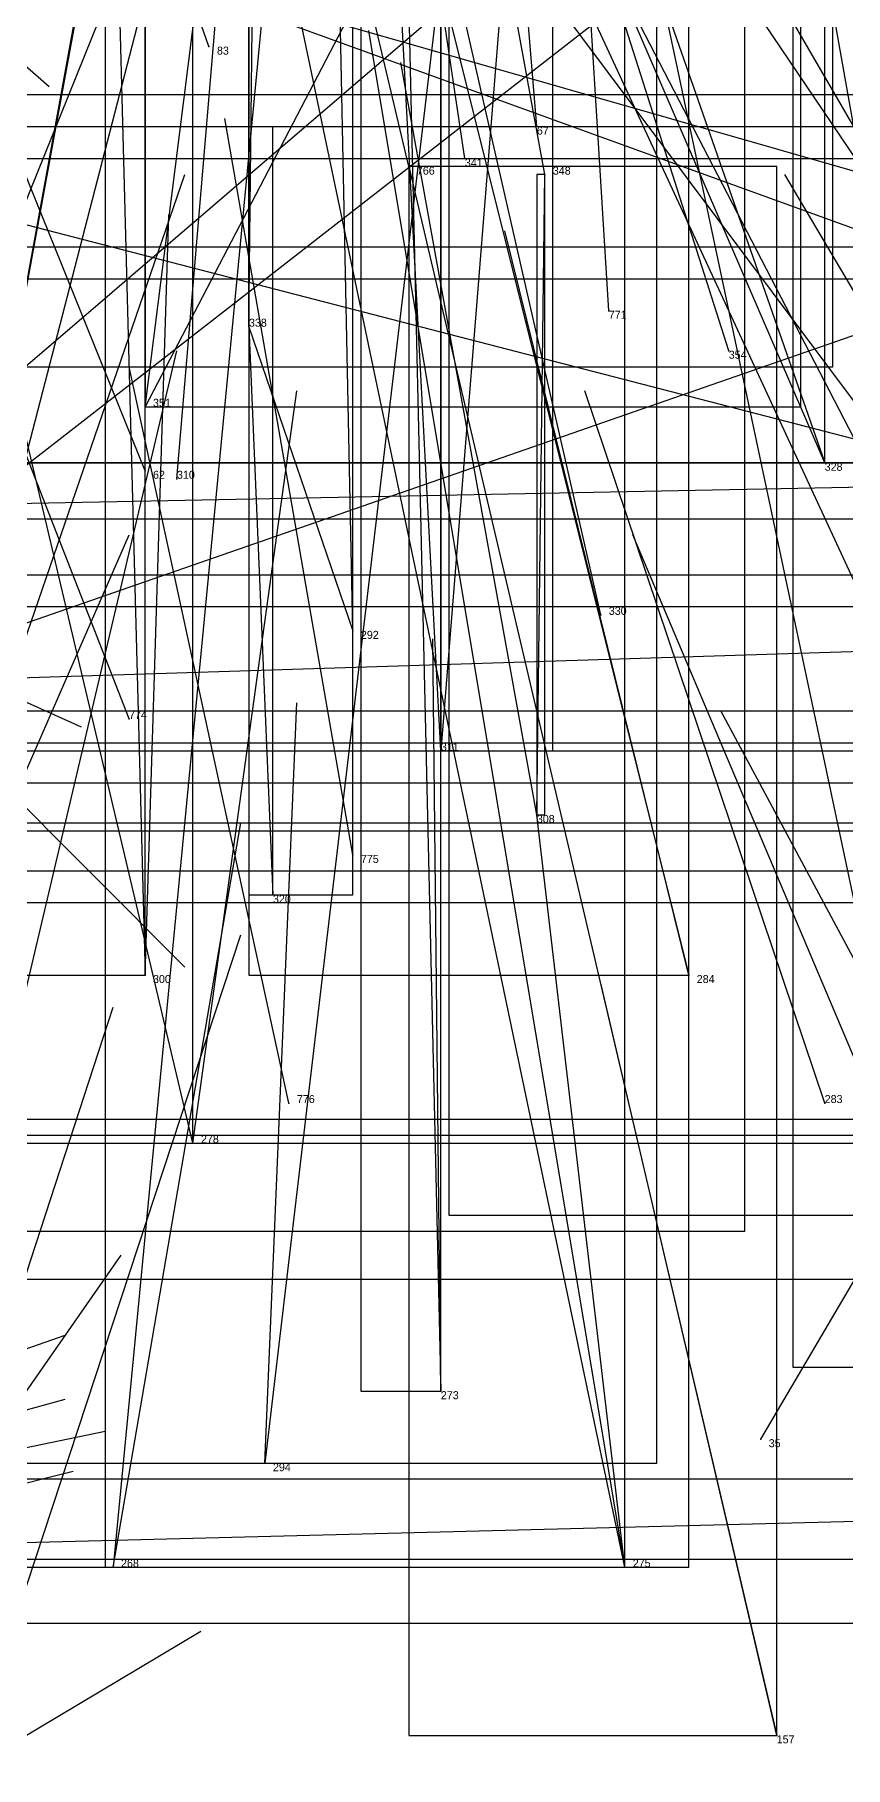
# Model space of a CAD drawing. Extents: x 59.1 to 70.8, y 600.3 to 605.1.
# Drawn here: x 68.3082 to 68.4096, y 600.748 to 600.9645 of the extents above; entities that cross this region are included whole.
import ezdxf

# ---------------------------------------------------------------- set-up
doc = ezdxf.new("R2010")
doc.units = 0
for name, color, linetype in [('Clients', 3, 'CONTINUOUS'), ('Facilities', 3, 'CONTINUOUS'), ('Facilities_lines', 3, 'CONTINUOUS'), ('Min_max_boxes', 1, 'CONTINUOUS'), ('Normals', 1, 'CONTINUOUS'), ('Source_points', 5, 'CONTINUOUS'), ('Text', 3, 'CONTINUOUS')]:
    doc.layers.add(name, color=color, linetype=linetype)

msp = doc.modelspace()

# ---------------------------------------------------------------- linework, layer by layer
at = {"layer": 'Clients', "color": 5}
for p in [(68.372, 600.947, 444.508), (68.322, 600.918, 444.507), (68.407, 600.911, 444.397), (68.348, 600.89, 444.341), (68.359, 600.875, 444.394), (68.338, 600.857, 444.337), (68.322, 600.847, 444.279), (68.39, 600.847, 444.233), (68.359, 600.795, 444.087), (68.337, 600.786, 444.14), (68.318, 600.773, 444.081), (68.401, 600.752, 443.976)]:
    msp.add_point(p, dxfattribs=at)
at = {"layer": 'Facilities', "color": 3}
for p in [(68.33, 600.963, 443.404), (68.371, 600.953, 443.4), (68.362, 600.949, 444.617), (68.355, 600.948, 443.325), (68.38, 600.93, 443.249), (68.335, 600.928, 444.564), (68.395, 600.925, 444.453), (68.322, 600.91, 443.338), (68.326, 600.909, 444.399), (68.379, 600.892, 444.452), (68.32, 600.879, 443.221), (68.371, 600.867, 444.286), (68.348, 600.862, 443.142), (68.34, 600.831, 443.117), (68.407, 600.831, 444.175), (68.328, 600.826, 444.141), (68.399, 600.789, 442.758), (68.382, 600.773, 444.031)]:
    msp.add_point(p, dxfattribs=at)
at = {"layer": 'Facilities_lines', "color": 3}
for p, q in [((68.282, 601.269, 444.343), (68.407, 600.911, 444.397)), ((68.397, 601.259, 444.37), (68.282, 600.815, 444.168)), ((68.362, 601.231, 444.228), (68.302, 600.905, 444.449)), ((68.362, 601.231, 444.228), (68.318, 600.773, 444.081)), ((68.349, 601.226, 444.188), (68.359, 600.795, 444.087)), ((68.235, 601.209, 444.255), (68.492, 600.829, 444.061)), ((68.386, 601.201, 444.11), (68.337, 600.786, 444.14)), ((68.28, 601.178, 444.102), (68.471, 600.766, 443.954)), ((68.28, 601.178, 444.102), (68.475, 600.842, 444.117)), ((68.53, 601.114, 444.232), (68.195, 600.827, 443.902)), ((68.328, 600.826, 444.141), (68.264, 601.096, 445.003)), ((68.419, 600.817, 444.119), (68.36, 601.095, 445.003)), ((68.287, 601.084, 443.823), (68.45, 600.866, 444.23)), ((68.382, 600.773, 444.031), (68.317, 601.083, 444.909)), ((68.404, 601.075, 443.78), (68.322, 600.918, 444.507)), ((68.335, 601.067, 444.851), (68.39, 600.847, 444.233)), ((68.373, 601.05, 443.716), (68.359, 600.875, 444.394)), ((68.476, 601.042, 443.744), (68.242, 600.86, 444.21)), ((68.602, 600.871, 443.784), (68.171, 601.027, 444.193)), ((68.587, 600.897, 443.718), (68.164, 601.018, 444.328)), ((68.318, 600.999, 444.677), (68.322, 600.847, 444.279)), ((68.403, 600.996, 444.625), (68.438, 600.798, 444.063)), ((68.335, 600.928, 444.564), (68.335, 600.981, 444.622)), ((68.6, 600.865, 443.711), (68.163, 600.978, 444.154)), ((68.382, 600.773, 444.031), (68.35, 600.965, 444.566)), ((68.264, 600.876, 444.332), (68.477, 600.95, 443.454)), ((68.355, 600.948, 443.325), (68.401, 600.752, 443.976)), ((68.371, 600.867, 444.286), (68.372, 600.947, 444.508)), ((68.335, 600.928, 444.564), (68.338, 600.857, 444.337)), ((68.335, 600.928, 444.564), (68.348, 600.89, 444.341)), ((68.206, 600.904, 444.206), (68.569, 600.911, 443.601)), ((68.174, 600.88, 443.891), (68.589, 600.893, 443.777)), ((68.224, 600.774, 443.928), (68.616, 600.784, 443.152))]:
    msp.add_line(p, q, dxfattribs=at)
at = {"layer": 'Min_max_boxes', "color": 1}
for p, q in [((68.407, 600.911, 444.343), (68.407, 601.269, 444.343)), ((68.407, 600.911, 444.684), (68.407, 601.269, 444.684)), ((68.408, 600.923, 444.393), (68.408, 601.268, 444.393)), ((68.408, 600.923, 444.829), (68.408, 601.268, 444.829)), ((68.397, 600.815, 444.168), (68.397, 601.259, 444.168)), ((68.397, 600.815, 445.236), (68.397, 601.259, 445.236)), ((68.322, 600.847, 444.279), (68.322, 601.243, 444.279)), ((68.322, 600.847, 445.407), (68.322, 601.243, 445.407)), ((68.39, 600.773, 444.01), (68.39, 601.231, 444.01)), ((68.39, 600.773, 444.842), (68.39, 601.231, 444.842)), ((68.349, 601.226, 444.087), (68.349, 600.795, 444.087)), ((68.349, 601.226, 444.188), (68.349, 600.795, 444.188)), ((68.359, 600.795, 444.087), (68.359, 601.226, 444.087)), ((68.359, 600.795, 444.188), (68.359, 601.226, 444.188)), ((68.386, 600.786, 444.11), (68.386, 601.201, 444.11)), ((68.386, 600.786, 444.691), (68.386, 601.201, 444.691)), ((68.328, 600.826, 444.141), (68.328, 601.096, 444.141)), ((68.328, 600.826, 445.003), (68.328, 601.096, 445.003)), ((68.36, 601.095, 444.119), (68.36, 600.817, 444.119)), ((68.36, 601.095, 445.003), (68.36, 600.817, 445.003)), ((68.317, 601.083, 444.031), (68.317, 600.773, 444.031)), ((68.317, 601.083, 444.909), (68.317, 600.773, 444.909)), ((68.382, 600.773, 444.031), (68.382, 601.083, 444.031)), ((68.382, 600.773, 444.909), (68.382, 601.083, 444.909)), ((68.322, 601.075, 443.78), (68.322, 600.918, 443.78)), ((68.322, 601.075, 444.507), (68.322, 600.918, 444.507)), ((68.404, 600.918, 443.78), (68.404, 601.075, 443.78)), ((68.404, 600.918, 444.507), (68.404, 601.075, 444.507)), ((68.335, 601.067, 444.233), (68.335, 600.847, 444.233)), ((68.335, 601.067, 444.851), (68.335, 600.847, 444.851)), ((68.39, 600.847, 444.233), (68.39, 601.067, 444.233)), ((68.39, 600.847, 444.851), (68.39, 601.067, 444.851)), ((68.359, 601.05, 443.716), (68.359, 600.875, 443.716)), ((68.359, 601.05, 444.394), (68.359, 600.875, 444.394)), ((68.373, 600.875, 443.716), (68.373, 601.05, 443.716)), ((68.373, 600.875, 444.394), (68.373, 601.05, 444.394)), ((68.403, 600.996, 444.063), (68.403, 600.798, 444.063)), ((68.403, 600.996, 444.625), (68.403, 600.798, 444.625)), ((68.335, 600.981, 444.337), (68.335, 600.857, 444.337)), ((68.335, 600.981, 444.622), (68.335, 600.857, 444.622)), ((68.348, 600.857, 444.337), (68.348, 600.981, 444.337)), ((68.348, 600.857, 444.622), (68.348, 600.981, 444.622)), ((68.14, 600.957, 444.234), (68.527, 600.957, 444.234)), ((68.14, 600.957, 445.81), (68.527, 600.957, 445.81)), ((68.227, 600.957, 444.458), (68.444, 600.957, 444.458)), ((68.227, 600.957, 445.066), (68.444, 600.957, 445.066)), ((68.173, 600.953, 444.17), (68.538, 600.953, 444.17)), ((68.173, 600.953, 444.905), (68.538, 600.953, 444.905)), ((68.187, 600.949, 444.107), (68.53, 600.949, 444.107)), ((68.187, 600.949, 444.395), (68.53, 600.949, 444.395)), ((68.401, 600.948, 443.325), (68.355, 600.948, 443.325)), ((68.355, 600.948, 443.325), (68.355, 600.752, 443.325)), ((68.401, 600.948, 443.976), (68.355, 600.948, 443.976)), ((68.355, 600.948, 443.976), (68.355, 600.752, 443.976)), ((68.355, 600.948, 443.325), (68.355, 600.948, 443.976)), ((68.372, 600.947, 444.286), (68.371, 600.947, 444.286)), ((68.371, 600.947, 444.286), (68.371, 600.867, 444.286)), ((68.372, 600.947, 444.508), (68.371, 600.947, 444.508)), ((68.371, 600.947, 444.508), (68.371, 600.867, 444.508)), ((68.371, 600.947, 444.286), (68.371, 600.947, 444.508)), ((68.372, 600.867, 444.286), (68.372, 600.947, 444.286)), ((68.372, 600.867, 444.508), (68.372, 600.947, 444.508)), ((68.372, 600.947, 444.286), (68.372, 600.947, 444.508)), ((68.401, 600.752, 443.325), (68.401, 600.948, 443.325)), ((68.401, 600.752, 443.976), (68.401, 600.948, 443.976)), ((68.401, 600.948, 443.325), (68.401, 600.948, 443.976)), ((68.141, 600.938, 443.845), (68.571, 600.938, 443.845)), ((68.141, 600.938, 444.678), (68.571, 600.938, 444.678)), ((68.146, 600.934, 444.122), (68.548, 600.934, 444.122)), ((68.146, 600.934, 445.029), (68.548, 600.934, 445.029)), ((68.166, 600.934, 443.693), (68.568, 600.934, 443.693)), ((68.166, 600.934, 444.525), (68.568, 600.934, 444.525)), ((68.22, 600.923, 444.393), (68.408, 600.923, 444.393)), ((68.22, 600.923, 444.829), (68.408, 600.923, 444.829)), ((68.408, 600.923, 444.393), (68.408, 600.923, 444.829)), ((68.322, 600.918, 443.78), (68.404, 600.918, 443.78)), ((68.322, 600.918, 444.507), (68.404, 600.918, 444.507)), ((68.322, 600.918, 443.78), (68.322, 600.918, 444.507)), ((68.404, 600.918, 443.78), (68.404, 600.918, 444.507)), ((68.2, 600.911, 443.471), (68.557, 600.911, 443.471)), ((68.2, 600.911, 444.486), (68.557, 600.911, 444.486)), ((68.569, 600.911, 443.601), (68.206, 600.911, 443.601)), ((68.569, 600.911, 444.206), (68.206, 600.911, 444.206)), ((68.282, 600.911, 444.343), (68.407, 600.911, 444.343)), ((68.282, 600.911, 444.684), (68.407, 600.911, 444.684)), ((68.407, 600.911, 444.343), (68.407, 600.911, 444.684)), ((68.206, 600.904, 443.601), (68.569, 600.904, 443.601)), ((68.206, 600.904, 444.206), (68.569, 600.904, 444.206)), ((68.164, 600.897, 443.718), (68.587, 600.897, 443.718)), ((68.164, 600.897, 444.328), (68.587, 600.897, 444.328)), ((68.589, 600.893, 443.777), (68.174, 600.893, 443.777)), ((68.589, 600.893, 443.891), (68.174, 600.893, 443.891)), ((68.174, 600.88, 443.777), (68.589, 600.88, 443.777)), ((68.174, 600.88, 443.891), (68.589, 600.88, 443.891)), ((68.24, 600.876, 443.454), (68.477, 600.876, 443.454)), ((68.24, 600.876, 444.512), (68.477, 600.876, 444.512)), ((68.225, 600.875, 444.057), (68.525, 600.875, 444.057)), ((68.225, 600.875, 444.118), (68.525, 600.875, 444.118)), ((68.359, 600.875, 443.716), (68.373, 600.875, 443.716)), ((68.359, 600.875, 444.394), (68.373, 600.875, 444.394)), ((68.359, 600.875, 443.716), (68.359, 600.875, 444.394)), ((68.373, 600.875, 443.716), (68.373, 600.875, 444.394)), ((68.171, 600.871, 443.784), (68.602, 600.871, 443.784)), ((68.171, 600.871, 444.193), (68.602, 600.871, 444.193)), ((68.371, 600.867, 444.286), (68.372, 600.867, 444.286)), ((68.371, 600.867, 444.508), (68.372, 600.867, 444.508)), ((68.371, 600.867, 444.286), (68.371, 600.867, 444.508)), ((68.372, 600.867, 444.286), (68.372, 600.867, 444.508)), ((68.163, 600.865, 443.711), (68.6, 600.865, 443.711)), ((68.163, 600.865, 444.154), (68.6, 600.865, 444.154)), ((68.287, 600.866, 443.823), (68.45, 600.866, 443.823)), ((68.287, 600.866, 444.23), (68.45, 600.866, 444.23)), ((68.221, 600.86, 443.401), (68.521, 600.86, 443.401)), ((68.221, 600.86, 444.608), (68.521, 600.86, 444.608)), ((68.586, 600.856, 443.252), (68.176, 600.856, 443.252)), ((68.586, 600.856, 443.56), (68.176, 600.856, 443.56)), ((68.335, 600.857, 444.337), (68.348, 600.857, 444.337)), ((68.335, 600.857, 444.622), (68.348, 600.857, 444.622)), ((68.335, 600.857, 444.337), (68.335, 600.857, 444.622)), ((68.348, 600.857, 444.337), (68.348, 600.857, 444.622)), ((68.262, 600.847, 444.279), (68.322, 600.847, 444.279)), ((68.262, 600.847, 445.407), (68.322, 600.847, 445.407)), ((68.322, 600.847, 444.279), (68.322, 600.847, 445.407)), ((68.335, 600.847, 444.233), (68.39, 600.847, 444.233)), ((68.335, 600.847, 444.851), (68.39, 600.847, 444.851)), ((68.335, 600.847, 444.233), (68.335, 600.847, 444.851)), ((68.39, 600.847, 444.233), (68.39, 600.847, 444.851)), ((68.235, 600.829, 444.061), (68.492, 600.829, 444.061)), ((68.235, 600.829, 444.255), (68.492, 600.829, 444.255)), ((68.195, 600.827, 443.902), (68.53, 600.827, 443.902)), ((68.195, 600.827, 444.232), (68.53, 600.827, 444.232)), ((68.209, 600.826, 443.19), (68.554, 600.826, 443.19)), ((68.209, 600.826, 444.546), (68.554, 600.826, 444.546)), ((68.264, 600.826, 444.141), (68.328, 600.826, 444.141)), ((68.264, 600.826, 445.003), (68.328, 600.826, 445.003)), ((68.328, 600.826, 444.141), (68.328, 600.826, 445.003)), ((68.36, 600.817, 444.119), (68.419, 600.817, 444.119)), ((68.36, 600.817, 445.003), (68.419, 600.817, 445.003)), ((68.36, 600.817, 444.119), (68.36, 600.817, 445.003)), ((68.205, 600.815, 444.168), (68.397, 600.815, 444.168)), ((68.205, 600.815, 445.236), (68.397, 600.815, 445.236)), ((68.397, 600.815, 444.168), (68.397, 600.815, 445.236)), ((68.19, 600.809, 444.006), (68.508, 600.809, 444.006)), ((68.19, 600.809, 444.897), (68.508, 600.809, 444.897)), ((68.403, 600.798, 444.063), (68.438, 600.798, 444.063)), ((68.403, 600.798, 444.625), (68.438, 600.798, 444.625)), ((68.403, 600.798, 444.063), (68.403, 600.798, 444.625)), ((68.349, 600.795, 444.087), (68.359, 600.795, 444.087)), ((68.349, 600.795, 444.188), (68.359, 600.795, 444.188)), ((68.349, 600.795, 444.087), (68.349, 600.795, 444.188)), ((68.359, 600.795, 444.087), (68.359, 600.795, 444.188)), ((68.299, 600.786, 444.11), (68.386, 600.786, 444.11)), ((68.299, 600.786, 444.691), (68.386, 600.786, 444.691)), ((68.386, 600.786, 444.11), (68.386, 600.786, 444.691)), ((68.616, 600.784, 443.152), (68.224, 600.784, 443.152)), ((68.616, 600.784, 443.928), (68.224, 600.784, 443.928)), ((68.224, 600.774, 443.152), (68.616, 600.774, 443.152)), ((68.224, 600.774, 443.928), (68.616, 600.774, 443.928)), ((68.283, 600.773, 444.01), (68.39, 600.773, 444.01)), ((68.283, 600.773, 444.842), (68.39, 600.773, 444.842)), ((68.317, 600.773, 444.031), (68.382, 600.773, 444.031)), ((68.317, 600.773, 444.909), (68.382, 600.773, 444.909)), ((68.317, 600.773, 444.031), (68.317, 600.773, 444.909)), ((68.382, 600.773, 444.031), (68.382, 600.773, 444.909)), ((68.39, 600.773, 444.01), (68.39, 600.773, 444.842)), ((68.28, 600.766, 443.954), (68.475, 600.766, 443.954)), ((68.28, 600.766, 444.117), (68.475, 600.766, 444.117)), ((68.355, 600.752, 443.325), (68.401, 600.752, 443.325)), ((68.355, 600.752, 443.976), (68.401, 600.752, 443.976)), ((68.355, 600.752, 443.325), (68.355, 600.752, 443.976)), ((68.401, 600.752, 443.325), (68.401, 600.752, 443.976))]:
    msp.add_line(p, q, dxfattribs=at)
at = {"layer": 'Normals', "color": 1}
for p, q in [((68.33, 600.963, 443.404), (68.298, 601.055, 443.382)), ((68.371, 600.953, 443.4), (68.363, 601.049, 443.375)), ((68.362, 600.949, 444.617), (68.348, 601.043, 444.586)), ((68.355, 600.948, 443.325), (68.333, 601.041, 443.297)), ((68.372, 600.947, 444.508), (68.355, 601.04, 444.476)), ((68.38, 600.93, 443.249), (68.374, 601.027, 443.227)), ((68.236, 601.023, 443.794), (68.31, 600.958, 443.811)), ((68.335, 600.928, 444.564), (68.336, 601.024, 444.535)), ((68.395, 600.925, 444.453), (68.366, 601.016, 444.423)), ((68.322, 600.918, 444.507), (68.334, 601.013, 444.479)), ((68.326, 600.909, 444.399), (68.334, 601.004, 444.369)), ((68.322, 600.91, 443.338), (68.286, 600.999, 443.311)), ((68.407, 600.911, 444.397), (68.369, 600.999, 444.367)), ((68.302, 600.905, 444.449), (68.319, 600.998, 444.416)), ((68.348, 600.89, 444.341), (68.346, 600.986, 444.312)), ((68.379, 600.892, 444.452), (68.358, 600.984, 444.418)), ((68.287, 600.894, 444.387), (68.323, 600.983, 444.359)), ((68.42, 600.896, 444.34), (68.376, 600.981, 444.311)), ((68.359, 600.875, 444.394), (68.354, 600.969, 444.361)), ((68.32, 600.879, 443.221), (68.286, 600.966, 443.187)), ((68.371, 600.867, 444.286), (68.354, 600.961, 444.255)), ((68.348, 600.862, 443.142), (68.332, 600.954, 443.107)), ((68.338, 600.857, 444.337), (68.338, 600.953, 444.308)), ((68.296, 600.857, 444.193), (68.327, 600.947, 444.162)), ((68.45, 600.866, 444.23), (68.402, 600.947, 444.198)), ((68.322, 600.847, 444.279), (68.325, 600.942, 444.247)), ((68.39, 600.847, 444.233), (68.367, 600.94, 444.204)), ((68.304, 600.832, 444.222), (68.326, 600.925, 444.191)), ((68.34, 600.831, 443.117), (68.32, 600.923, 443.083)), ((68.223, 600.919, 443.665), (68.314, 600.878, 443.677)), ((68.328, 600.826, 444.141), (68.341, 600.92, 444.109)), ((68.407, 600.831, 444.175), (68.377, 600.92, 444.142)), ((68.257, 600.918, 443.459), (68.327, 600.848, 443.474)), ((68.282, 600.815, 444.168), (68.32, 600.902, 444.138)), ((68.419, 600.817, 444.119), (68.383, 600.902, 444.079)), ((68.359, 600.795, 444.087), (68.358, 600.889, 444.053)), ((68.337, 600.786, 444.14), (68.341, 600.881, 444.11)), ((68.438, 600.798, 444.063), (68.394, 600.88, 444.027)), ((68.399, 600.789, 442.758), (68.449, 600.874, 442.743)), ((68.382, 600.773, 444.031), (68.371, 600.867, 443.998)), ((68.318, 600.773, 444.081), (68.334, 600.866, 444.049)), ((68.304, 600.761, 444.023), (68.334, 600.852, 443.993)), ((68.401, 600.752, 443.976), (68.379, 600.846, 443.95)), ((68.288, 600.751, 443.963), (68.318, 600.843, 443.937)), ((68.264, 600.733, 443.909), (68.319, 600.812, 443.88)), ((68.218, 600.769, 443.865), (68.312, 600.802, 443.852)), ((68.217, 600.768, 443.798), (68.312, 600.794, 443.784)), ((68.22, 600.77, 443.732), (68.317, 600.79, 443.723)), ((68.217, 600.761, 443.734), (68.313, 600.785, 443.724)), ((68.245, 600.715, 443.854), (68.329, 600.765, 443.832))]:
    msp.add_line(p, q, dxfattribs=at)
at = {"layer": 'Source_points', "color": 5}
for p in [(68.33, 600.963, 443.404), (68.371, 600.953, 443.4), (68.362, 600.949, 444.617), (68.355, 600.948, 443.325), (68.372, 600.947, 444.508), (68.38, 600.93, 443.249), (68.335, 600.928, 444.564), (68.395, 600.925, 444.453), (68.322, 600.918, 444.507), (68.322, 600.91, 443.338), (68.407, 600.911, 444.397), (68.326, 600.909, 444.399), (68.379, 600.892, 444.452), (68.348, 600.89, 444.341), (68.32, 600.879, 443.221), (68.359, 600.875, 444.394), (68.371, 600.867, 444.286), (68.348, 600.862, 443.142), (68.338, 600.857, 444.337), (68.322, 600.847, 444.279), (68.39, 600.847, 444.233), (68.34, 600.831, 443.117), (68.407, 600.831, 444.175), (68.328, 600.826, 444.141), (68.359, 600.795, 444.087), (68.399, 600.789, 442.758), (68.337, 600.786, 444.14), (68.318, 600.773, 444.081), (68.382, 600.773, 444.031), (68.401, 600.752, 443.976)]:
    msp.add_point(p, dxfattribs=at)

# ---------------------------------------------------------------- texts
at = {"layer": 'Text', "color": 3}
for s, p in [('83', (68.331, 600.962, 443.404)), ('67', (68.371, 600.952, 443.4)), ('341', (68.362, 600.948, 444.617)), ('766', (68.356, 600.947, 443.325)), ('348', (68.373, 600.947, 444.508)), ('771', (68.38, 600.929, 443.249)), ('338', (68.335, 600.928, 444.564)), ('354', (68.395, 600.924, 444.453)), ('351', (68.323, 600.918, 444.507)), ('62', (68.323, 600.909, 443.338)), ('310', (68.326, 600.909, 444.399)), ('328', (68.407, 600.91, 444.397)), ('330', (68.38, 600.892, 444.452)), ('292', (68.349, 600.889, 444.341)), ('774', (68.32, 600.879, 443.221)), ('311', (68.359, 600.875, 444.394)), ('308', (68.371, 600.866, 444.286)), ('775', (68.349, 600.861, 443.142)), ('320', (68.338, 600.856, 444.337)), ('300', (68.323, 600.846, 444.279)), ('284', (68.391, 600.846, 444.233)), ('776', (68.341, 600.831, 443.117)), ('283', (68.407, 600.831, 444.175)), ('278', (68.329, 600.826, 444.141)), ('273', (68.359, 600.794, 444.087)), ('35', (68.4, 600.788, 442.758)), ('294', (68.338, 600.785, 444.14)), ('268', (68.319, 600.773, 444.081)), ('275', (68.383, 600.773, 444.031)), ('157', (68.401, 600.751, 443.976))]:
    msp.add_text(s, height=0.001, dxfattribs=at).set_placement(p)

doc.saveas('drawing.dxf')
